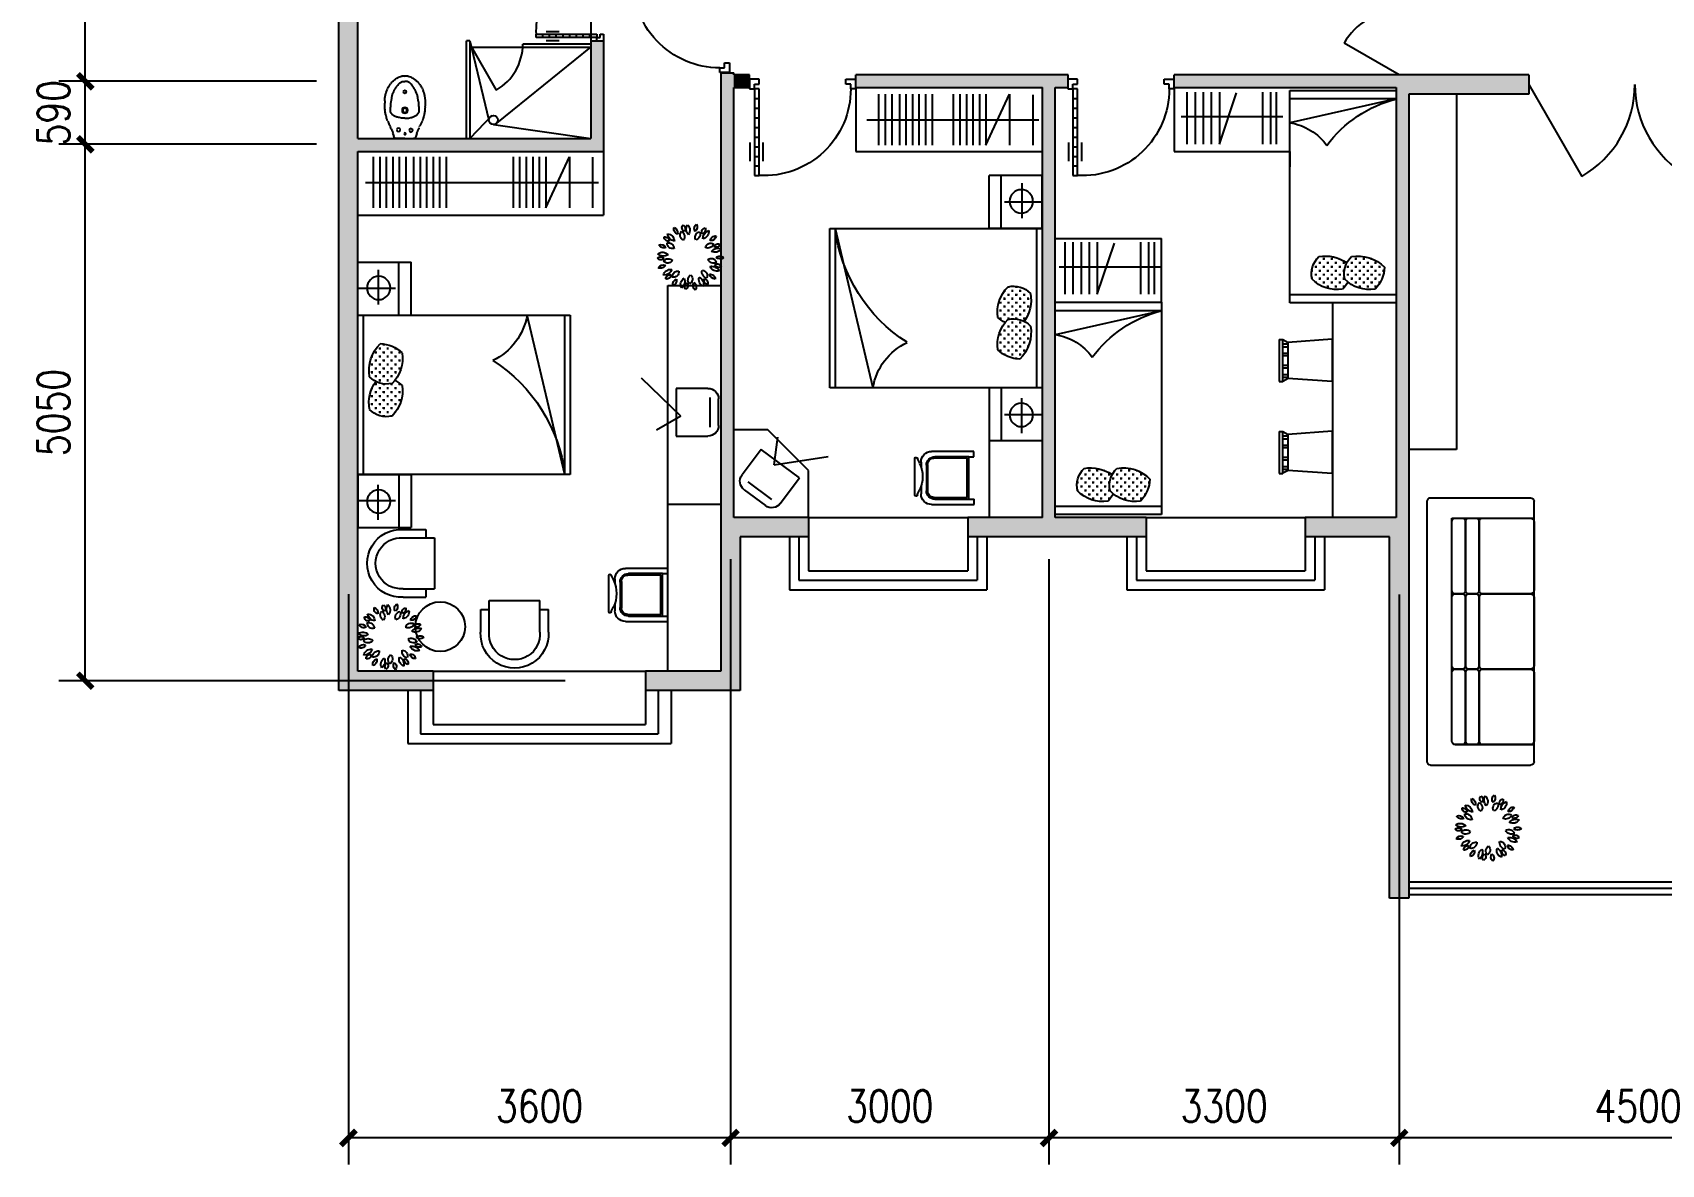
# Model space of a CAD drawing. Header units: millimetres. Extents: x 793 to 38097, y 481 to 18381.
# Drawn here: x 793 to 16139, y 481 to 11143 of the extents above; entities that cross this region are included whole.
import ezdxf
from ezdxf.enums import TextEntityAlignment as Align

# ---------------------------------------------------------------- set-up
doc = ezdxf.new("R2010")
doc.units = ezdxf.units.MM
for name, color, linetype in [('DIM', 15, 'Continuous'), ('H', 13, 'Continuous'), ('J', 7, 'Continuous'), ('OA_FURNITURE', 7, 'Continuous'), ('PUB_H', 13, 'Continuous'), ('W', 2, 'Continuous'), ('WALL', 4, 'Continuous'), ('WC', 10, 'Continuous')]:
    doc.layers.add(name, color=color, linetype=linetype)
doc.styles.add('DIM_FONT', font='SIMPLEX.shx', dxfattribs={"width": 0.8})
doc.styles.add('SIMPLEX', font='SIMPLEX.SHX')
doc.styles.get("Standard").update_dxf_attribs({"font": 'arial.ttf'})
doc.dimstyles.new('DIMN', dxfattribs={"dimtxt": 300, "dimasz": 1, "dimexe": 250, "dimexo": 300, "dimgap": 150, "dimtad": 1, "dimdec": 0, "dimdsep": 46, "dimtxsty": 'DIM_FONT', "dimblk": '_DIMX', "dimblk1": 'ARCHTICK', "dimblk2": 'ARCHTICK', "dimcen": 0.1, "dimclrt": 7, "dimadec": 0, "dimazin": 0, "dimtfac": 1, "dimtdec": 0, "dimtix": 1, "dimtmove": 2, "dimatfit": 3, "dimldrblk": '_DIMX', "dimfxl": 1, "dimtolj": 1, "dimtzin": 0, "dimarcsym": 0})

# ---------------------------------------------------------------- blocks, each defined once
blk = doc.blocks.new('_DIMX')
at = {"const_width": 50}
blk.add_lwpolyline([(-70, -70), (70, 70)], dxfattribs=at)
blk = doc.blocks.new('*D67')
at = {"layer": 'DEFPOINTS', "color": 0, "transparency": 16777216}
for p in [(7369, 6484), (3769, 6154), (3769, 731)]:
    blk.add_point(p, dxfattribs=at)
at = {"layer": 'DIM', "color": 0, "lineweight": -2, "transparency": 16777216}
for p, q in [((7369, 6184), (7369, 481)), ((3769, 5854), (3769, 481)), ((7368, 731), (3770, 731))]:
    blk.add_line(p, q, dxfattribs=at)
at = {"layer": 'DIM', "color": 0, "lineweight": -2, "transparency": 16777216, "rotation": 180}
blk.add_blockref('_DIMX', (3769, 731), dxfattribs=at)
at = {"layer": 'DIM', "color": 0, "lineweight": -2, "transparency": 16777216}
blk.add_blockref('_DIMX', (7369, 731), dxfattribs=at)
at = {"layer": 'DIM', "color": 7, "transparency": 16777216, "insert": (5569, 1031), "char_height": 300, "attachment_point": 5, "style": 'DIM_FONT'}
blk.add_mtext('\\A1;3600', dxfattribs=at)
blk = doc.blocks.new('_ARCHTICK')
at = {"color": 0, "linetype": 'ByBlock', "const_width": 0.15}
blk.add_lwpolyline([(-0.5, -0.5), (0.5, 0.5)], dxfattribs=at)
blk = doc.blocks.new('*D68')
at = {"layer": 'DEFPOINTS', "color": 0, "transparency": 16777216}
for p in [(7369, 6484), (10369, 6484), (7369, 731)]:
    blk.add_point(p, dxfattribs=at)
at = {"layer": 'DIM', "color": 0, "lineweight": -2, "transparency": 16777216}
for p, q in [((7369, 6184), (7369, 481)), ((10369, 6184), (10369, 481)), ((10368, 731), (7370, 731))]:
    blk.add_line(p, q, dxfattribs=at)
at = {"layer": 'DIM', "color": 0, "lineweight": -2, "transparency": 16777216, "rotation": 180}
blk.add_blockref('_DIMX', (7369, 731), dxfattribs=at)
at = {"layer": 'DIM', "color": 0, "lineweight": -2, "transparency": 16777216}
blk.add_blockref('_DIMX', (10369, 731), dxfattribs=at)
at = {"layer": 'DIM', "color": 7, "transparency": 16777216, "insert": (8869, 1031), "char_height": 300, "attachment_point": 5, "style": 'DIM_FONT'}
blk.add_mtext('\\A1;3000', dxfattribs=at)
blk = doc.blocks.new('*D69')
at = {"layer": 'DEFPOINTS', "color": 0, "transparency": 16777216}
for p in [(10369, 6484), (13669, 6150), (10369, 731)]:
    blk.add_point(p, dxfattribs=at)
at = {"layer": 'DIM', "color": 0, "lineweight": -2, "transparency": 16777216}
for p, q in [((10369, 6184), (10369, 481)), ((13669, 5850), (13669, 481)), ((13668, 731), (10370, 731))]:
    blk.add_line(p, q, dxfattribs=at)
at = {"layer": 'DIM', "color": 0, "lineweight": -2, "transparency": 16777216, "rotation": 180}
blk.add_blockref('_DIMX', (10369, 731), dxfattribs=at)
at = {"layer": 'DIM', "color": 0, "lineweight": -2, "transparency": 16777216}
blk.add_blockref('_DIMX', (13669, 731), dxfattribs=at)
at = {"layer": 'DIM', "color": 7, "transparency": 16777216, "insert": (12019, 1031), "char_height": 300, "attachment_point": 5, "style": 'DIM_FONT'}
blk.add_mtext('\\A1;3300', dxfattribs=at)
blk = doc.blocks.new('*D70')
at = {"layer": 'DEFPOINTS', "color": 0, "transparency": 16777216}
for p in [(13669, 6150), (18169, 6150), (13669, 731)]:
    blk.add_point(p, dxfattribs=at)
at = {"layer": 'DIM', "color": 0, "lineweight": -2, "transparency": 16777216}
for p, q in [((13669, 5850), (13669, 481)), ((18169, 5850), (18169, 481)), ((18168, 731), (13670, 731))]:
    blk.add_line(p, q, dxfattribs=at)
at = {"layer": 'DIM', "color": 0, "lineweight": -2, "transparency": 16777216, "rotation": 180}
blk.add_blockref('_DIMX', (13669, 731), dxfattribs=at)
at = {"layer": 'DIM', "color": 0, "lineweight": -2, "transparency": 16777216}
blk.add_blockref('_DIMX', (18169, 731), dxfattribs=at)
at = {"layer": 'DIM', "color": 7, "transparency": 16777216, "insert": (15919, 1031), "char_height": 300, "attachment_point": 5, "style": 'DIM_FONT'}
blk.add_mtext('\\A1;4500', dxfattribs=at)
blk = doc.blocks.new('80217103047940')
for p, q in [((-1955, 60), (1955, 60)), ((-1955, 0), (1955, 0)), ((-1955, -60), (1955, -60))]:
    blk.add_line(p, q)
at = {"style": 'SIMPLEX', "flags": 9}
blk.add_attdef('A', text='', height=1, dxfattribs=at).set_placement((0, 0), align=Align.MIDDLE)
blk = doc.blocks.new('M_F22')
for centre, radius, start, end in [((-1680, 1042), 339, 2.86392, 98.57818), ((-1340, 1458), 399, 191.70154, 269.74057), ((-745, 1661), 486, 170.70899, 259.10644), ((-1409, 1198), 573, 358.65709, 71.15834), ((-704, 1829), 307, 163.4613, 255.43295), ((-1018, 1651), 266, 333.31145, 85.5828), ((-242, 1523), 417, 160.50355, 255.32847), ((-684, 1289), 376, 333.2488, 82.58322), ((-63, 1991), 399, 151.70154, 229.74057), ((-591, 1891), 339, 322.86392, 58.57818), ((523, 1764), 486, 130.70899, 219.10644), ((-284, 1836), 573, 318.65709, 31.15834), ((662, 1865), 307, 123.4613, 215.43295), ((819, 1335), 417, 120.50355, 215.32847), ((307, 1931), 266, 293.31145, 45.5828), ((331, 1439), 376, 293.2488, 42.58322), ((1257, 1578), 399, 111.70154, 189.74057), ((788, 1841), 339, 282.86392, 18.57818), ((1560, 1027), 486, 90.70899, 179.10644), ((988, 1601), 573, 278.65709, 351.15834), ((1732, 1016), 307, 83.4613, 175.43295), ((1502, 1294), 266, 253.31145, 5.5828), ((-1969, -307), 339, 42.86392, 138.57818), ((-1861, -14), 573, 38.65709, 111.15834), ((-1651, 768), 486, 210.70899, 299.10644), ((-1853, 584), 266, 13.31145, 125.5828), ((-1727, 923), 307, 203.4613, 295.43295), ((-1364, 522), 376, 13.2488, 122.58322), ((-1177, 985), 417, 200.50355, 295.32847), ((1511, 508), 417, 80.50355, 175.32847), ((1204, 902), 376, 253.2488, 2.58322), ((1881, -204), 486, 50.70899, 139.10644), ((1812, 603), 573, 238.65709, 311.15834), ((2003, 413), 399, 71.70154, 149.74057), ((1813, 916), 339, 242.86392, 338.57818), ((-1976, 230), 399, 231.70154, 309.74057), ((-1807, -769), 266, 53.31145, 165.5828), ((-1928, -429), 307, 243.4613, 335.43295), ((-1429, -1233), 573, 78.65709, 151.15834), ((-1770, -498), 486, 250.70899, 339.10644), ((-1393, -503), 376, 53.2488, 162.58322), ((-1547, -28), 417, 240.50355, 335.32847), ((-756, -1306), 376, 93.2488, 202.58322), ((-1179, -1041), 417, 280.50355, 15.32847), ((1151, -1025), 376, 173.2488, 282.58322), ((816, -1395), 417, 0.50355, 95.32847), ((1510, -570), 417, 40.50355, 135.32847), ((1528, -71), 376, 213.2488, 322.58322), ((1335, -1353), 486, 10.70899, 99.10644), ((1801, -691), 573, 198.65709, 271.15834), ((1825, -959), 399, 31.70154, 109.74057), ((2003, -452), 339, 202.86392, 298.57818), ((2005, -323), 307, 43.4613, 135.43295), ((2009, 38), 266, 213.31145, 325.5828), ((-1323, -1527), 339, 82.86392, 178.57818), ((-1674, -1120), 399, 271.70154, 349.74057), ((-902, -1777), 266, 93.31145, 205.5828), ((-1213, -1593), 307, 283.4613, 15.43295), ((-314, -1889), 573, 118.65709, 191.15834), ((-1048, -1545), 486, 290.70899, 19.10644), ((-44, -2046), 339, 122.86392, 218.57818), ((-574, -1959), 399, 311.70154, 29.74057), ((249, -1512), 376, 133.2488, 242.58322), ((-246, -1581), 417, 320.50355, 55.32847), ((439, -1967), 266, 133.31145, 245.5828), ((83, -2026), 307, 323.4613, 55.43295), ((962, -1675), 573, 158.65709, 231.15834), ((179, -1883), 486, 330.70899, 59.10644), ((1270, -1621), 339, 162.86392, 258.57818), ((808, -1896), 399, 351.70154, 69.74057), ((1589, -1250), 266, 173.31145, 285.5828), ((1354, -1524), 307, 3.4613, 95.43295)]:
    blk.add_arc(centre, radius, start, end)
at = {"width": 0.8, "flags": 9}
for tag in ['XSIZE', 'YSIZE']:
    blk.add_attdef(tag, (0, 0), '', height=0.5, dxfattribs=at)
blk = doc.blocks.new('_DBLK')
blk.add_line((-0.5, 0), (0, -0.866))
blk.add_arc((-0.5, 0), 1, 300, 0)
at = {"style": 'SIMPLEX', "flags": 9}
blk.add_attdef('A', text='', height=1, dxfattribs=at).set_placement((0, 1.5), align=Align.MIDDLE)
blk = doc.blocks.new('*X17')
at = {"color": 0}
for p, q in [((284933, 2325), (284944, 2325)), ((284934, 2316), (284934, 2326)), ((285000, 2325), (285019, 2325)), ((285009, 2316), (285009, 2334)), ((285075, 2325), (285094, 2325)), ((285084, 2316), (285084, 2334)), ((285234, 2316), (285234, 2323)), ((285240, 2325), (285244, 2325)), ((285300, 2325), (285319, 2325)), ((285309, 2316), (285309, 2334)), ((285375, 2325), (285394, 2325)), ((285384, 2316), (285384, 2334)), ((285450, 2325), (285452, 2325)), ((285459, 2316), (285459, 2316)), ((284817, 2212), (284831, 2212)), ((284822, 2203), (284822, 2222)), ((284850, 2250), (284869, 2250)), ((284850, 2175), (284869, 2175)), ((284859, 2241), (284859, 2259)), ((284859, 2166), (284859, 2184)), ((284888, 2288), (284906, 2288)), ((284888, 2212), (284906, 2212)), ((284897, 2278), (284897, 2297)), ((284897, 2203), (284897, 2222)), ((284925, 2250), (284944, 2250)), ((284925, 2175), (284944, 2175)), ((284934, 2241), (284934, 2259)), ((284934, 2166), (284934, 2184)), ((284962, 2288), (284981, 2288)), ((284962, 2212), (284981, 2212)), ((284972, 2278), (284972, 2297)), ((284972, 2203), (284972, 2222)), ((285000, 2250), (285019, 2250)), ((285000, 2175), (285019, 2175)), ((285009, 2241), (285009, 2259)), ((285009, 2166), (285009, 2184)), ((285038, 2288), (285056, 2288)), ((285038, 2212), (285056, 2212)), ((285047, 2278), (285047, 2297)), ((285047, 2203), (285047, 2222)), ((285075, 2250), (285094, 2250)), ((285075, 2175), (285094, 2175)), ((285084, 2241), (285084, 2259)), ((285084, 2166), (285084, 2184)), ((285112, 2288), (285131, 2288)), ((285112, 2212), (285131, 2212)), ((285122, 2278), (285122, 2297)), ((285122, 2203), (285122, 2222)), ((285150, 2250), (285169, 2250)), ((285150, 2175), (285169, 2175)), ((285159, 2241), (285159, 2259)), ((285159, 2166), (285159, 2184)), ((285188, 2288), (285206, 2288)), ((285188, 2212), (285206, 2212)), ((285197, 2278), (285197, 2297)), ((285197, 2203), (285197, 2222)), ((285225, 2250), (285244, 2250)), ((285225, 2175), (285244, 2175)), ((285234, 2241), (285234, 2259)), ((285234, 2166), (285234, 2184)), ((285262, 2288), (285281, 2288)), ((285262, 2212), (285281, 2212)), ((285272, 2278), (285272, 2297)), ((285272, 2203), (285272, 2222)), ((285300, 2250), (285319, 2250)), ((285300, 2175), (285319, 2175)), ((285309, 2241), (285309, 2259)), ((285309, 2166), (285309, 2184)), ((285338, 2288), (285356, 2288)), ((285338, 2212), (285356, 2212)), ((285347, 2278), (285347, 2297)), ((285347, 2203), (285347, 2222)), ((285375, 2250), (285394, 2250)), ((285375, 2175), (285394, 2175)), ((285384, 2241), (285384, 2259)), ((285384, 2166), (285384, 2184)), ((285412, 2288), (285431, 2288)), ((285412, 2212), (285431, 2212)), ((285422, 2278), (285422, 2297)), ((285422, 2203), (285422, 2222)), ((285450, 2250), (285469, 2250)), ((285450, 2175), (285469, 2175)), ((285459, 2241), (285459, 2259)), ((285459, 2166), (285459, 2184)), ((285488, 2212), (285500, 2212)), ((285497, 2203), (285497, 2222)), ((284856, 2100), (284869, 2100)), ((284859, 2094), (284859, 2109)), ((284888, 2138), (284906, 2138)), ((284888, 2062), (284906, 2062)), ((284897, 2128), (284897, 2147)), ((284897, 2053), (284897, 2072)), ((284925, 2100), (284944, 2100)), ((284934, 2091), (284934, 2109)), ((284962, 2138), (284981, 2138)), ((284962, 2062), (284981, 2062)), ((284972, 2128), (284972, 2147)), ((284972, 2053), (284972, 2072)), ((285000, 2100), (285019, 2100)), ((285009, 2091), (285009, 2109)), ((285038, 2138), (285056, 2138)), ((285038, 2062), (285056, 2062)), ((285047, 2128), (285047, 2147)), ((285047, 2053), (285047, 2072)), ((285075, 2100), (285094, 2100)), ((285084, 2091), (285084, 2109)), ((285112, 2138), (285131, 2138)), ((285122, 2128), (285122, 2147)), ((285150, 2100), (285151, 2100)), ((285159, 2106), (285159, 2109)), ((285163, 2100), (285169, 2100)), ((285188, 2138), (285206, 2138)), ((285188, 2062), (285206, 2062)), ((285197, 2128), (285197, 2147)), ((285197, 2053), (285197, 2072)), ((285225, 2100), (285244, 2100)), ((285234, 2091), (285234, 2109)), ((285262, 2138), (285281, 2138)), ((285262, 2062), (285281, 2062)), ((285272, 2128), (285272, 2147)), ((285272, 2053), (285272, 2072)), ((285300, 2100), (285319, 2100)), ((285309, 2091), (285309, 2109)), ((285338, 2138), (285356, 2138)), ((285338, 2062), (285356, 2062)), ((285347, 2128), (285347, 2147)), ((285347, 2053), (285347, 2072)), ((285375, 2100), (285394, 2100)), ((285384, 2091), (285384, 2109)), ((285412, 2138), (285431, 2138)), ((285422, 2128), (285422, 2147)), ((285450, 2100), (285458, 2100)), ((285459, 2101), (285459, 2109)), ((285488, 2138), (285497, 2138)), ((285497, 2138), (285497, 2147))]:
    blk.add_line(p, q, dxfattribs=at)
blk = doc.blocks.new('_C2ZTH')
for p, q in [((-500, 750), (-500, 1250)), ((0, 1250), (-500, 1250)), ((-385, 750), (-385, 1250)), ((0, 750), (0, 1250)), ((-191, 1178), (-191, 849)), ((-353, 1001), (2, 1001)), ((0, 750), (-500, 750)), ((0, -750), (-500, -750)), ((-500, -750), (-500, -1250)), ((-385, -750), (-385, -1250)), ((0, -750), (0, -1250)), ((-191, -1178), (-191, -849)), ((-353, -1001), (2, -1001)), ((0, -1250), (-500, -1250))]:
    blk.add_line(p, q)
for centre in [(-196, 1006), (-196, -1006)]:
    blk.add_circle(centre, 110)
at = {"layer": 'J'}
for p, q in [((-2000, 750), (-2000, -750)), ((0, 750), (-2000, 750)), ((-1950, -750), (-1594, 750)), ((-1950, -750), (-1950, 750)), ((-50, 750), (-50, -750)), ((0, -750), (0, 750)), ((-2000, -750), (0, -750))]:
    blk.add_line(p, q, dxfattribs=at)
for centre, radius, start, end in [((-1023, 844), 578, 189.3238, 244.457), ((-194, 156), 326, 92.7966, 133.2149), ((-458, 228), 354, 350.3657, 45.5224), ((-468, -936), 1493, 122.587, 172.8499), ((-93, 341), 328, 170.9132, 225.9541), ((-270, 322), 222, 256.7256, 316.496), ((-93, 35), 328, 170.9132, 225.9541), ((-194, -151), 326, 118.3278, 133.2149), ((-458, -78), 354, 350.3657, 34.9896), ((-270, 15), 222, 256.7256, 316.496)]:
    blk.add_arc(centre, radius, start, end, dxfattribs=at)
at = {"layer": 'J', "rotation": 270}
blk.add_blockref('*X17', (-2455, 285295), dxfattribs=at)
at = {"style": 'DIM_FONT', "width": 0.8, "flags": 9}
for tag in ['XSIZE', 'YSIZE']:
    blk.add_attdef(tag, (0, 0), '', height=0.5, dxfattribs=at)
blk = doc.blocks.new('M_C3')
for p, q in [((-319, 296), (-319, 84)), ((-239, 296), (-239, 0)), ((239, 296), (239, 0)), ((319, 296), (319, 84)), ((-319, 84), (-239, 84)), ((-239, 0), (239, 0)), ((239, 84), (319, 84))]:
    blk.add_line(p, q)
for radius, start, end in [(320, 356.4494, 183.5506), (240, 355.2636, 184.7364)]:
    blk.add_arc((0, 316), radius, start, end)
at = {"width": 0.8, "flags": 9}
for tag in ['YSIZE', 'XSIZE', 'XSIZE', 'YSIZE']:
    blk.add_attdef(tag, (0, 0), '', height=0.5, dxfattribs=at)
blk = doc.blocks.new('*D74')
at = {"layer": 'DEFPOINTS', "color": 0, "transparency": 16777216}
for p in [(1290, 12684), (6106, 12684), (3769, 10684)]:
    blk.add_point(p, dxfattribs=at)
at = {"layer": 'DIM', "color": 0, "lineweight": -2, "transparency": 16777216}
for p, q in [((5806, 12684), (1040, 12684)), ((1290, 10685), (1290, 12683)), ((3469, 10684), (1040, 10684))]:
    blk.add_line(p, q, dxfattribs=at)
for p, rotation in [((1290, 12684), 90), ((1290, 10684), 270)]:
    blk.add_blockref('_DIMX', p, dxfattribs=dict(at, rotation=rotation))
at = {"layer": 'DIM', "color": 7, "transparency": 16777216, "insert": (990, 11684), "char_height": 300, "attachment_point": 5, "rotation": 90, "style": 'DIM_FONT'}
blk.add_mtext('\\A1;3660', dxfattribs=at)
blk = doc.blocks.new('*D75')
at = {"layer": 'DEFPOINTS', "color": 0, "transparency": 16777216}
for p in [(1290, 10091), (3769, 10091), (6112, 5037)]:
    blk.add_point(p, dxfattribs=at)
at = {"layer": 'DIM', "color": 0, "lineweight": -2, "transparency": 16777216}
for p, q in [((3469, 10091), (1040, 10091)), ((1290, 5038), (1290, 10090)), ((5812, 5037), (1040, 5037))]:
    blk.add_line(p, q, dxfattribs=at)
for p, rotation in [((1290, 10091), 90), ((1290, 5037), 270)]:
    blk.add_blockref('_DIMX', p, dxfattribs=dict(at, rotation=rotation))
at = {"layer": 'DIM', "color": 7, "transparency": 16777216, "insert": (990, 7564), "char_height": 300, "attachment_point": 5, "rotation": 90, "style": 'DIM_FONT'}
blk.add_mtext('\\A1;5050', dxfattribs=at)
blk = doc.blocks.new('_B0MWI')
for p, q in [((-0.62, 3.2778), (0.62, 3.2778)), ((-0.62, 0.5), (-0.62, 3.2778)), ((0.62, 0.5), (0.62, 3.2778)), ((-0.56, 2.7778), (0.56, 2.7778)), ((-0.56, 0.5), (-0.56, 2.7778)), ((0.56, 0.5), (0.56, 2.7778)), ((-0.5, 2.2778), (0.5, 2.2778)), ((-0.5, 0.5), (-0.5, 2.2778)), ((0.5, 0.5), (0.5, 2.2778)), ((-0.5, -0.5), (0.5, -0.5))]:
    blk.add_line(p, q)
blk = doc.blocks.new('M_E1PCP')
at = {"color": 7}
for p, q in [((-355, 188), (-333, 189)), ((-165, 161), (-140, 149)), ((-140, 149), (-120, 139)), ((-37, 108), (-20, 102)), ((0, -2), (0, 78)), ((-165, -164), (-140, -152)), ((-140, -152), (-120, -142)), ((-37, -111), (-20, -105)), ((-355, -191), (-333, -192))]:
    blk.add_line(p, q, dxfattribs=at)
blk.add_line((0, 78), (0, -81))
for points in [[(-191, -1, 0.026732), (-191, 19, 0.044412), (-192, 31), (-197, 53, 0.003241), (-201, 68, 0.010368), (-202, 72, 0.025515), (-203, 75, 0.005439), (-209, 90, 0.01466), (-215, 102, 0.024326), (-219, 109, 0.063239), (-223, 114, 0.025626), (-235, 124, 0.025997), (-246, 131, 0.080846), (-250, 134, 0.033045), (-256, 133, 0.01801), (-267, 134, 0.003236), (-280, 134, 0.009898), (-284, 134, 0.020427), (-294, 133, -0.021622), (-303, 132, -0.016061), (-309, 132, 0.013577), (-316, 132, 0.015027), (-326, 132, 0.020407), (-333, 131, 0.030584), (-341, 129, -0.023862), (-352, 127, -0.011863), (-360, 125, 0.012332), (-369, 124, 0.033159), (-374, 122, -0.033952), (-381, 122, -0.08996), (-386, 121, 0.077977), (-393, 121, 0.017687), (-401, 119, 0.02018), (-407, 118, 0.010803), (-419, 114, 0.015414), (-428, 110), (-441, 104, -0.014227), (-450, 101, 0.020501), (-456, 99, 0.07853), (-461, 95, -0.047696), (-468, 90, -0.03519), (-477, 85, 0.057732), (-482, 82, 0.015046), (-487, 78, -0.012786), (-493, 74), (-502, 66), (-511, 59), (-523, 49, 0.071316), (-526, 45, 0.026602), (-532, 35, 0.028329), (-536, 25, 0.088986), (-537, 22), (-537, 12), (-537, 0)], [(-191, -1, -0.026732), (-191, -22, -0.044412), (-193, -34), (-198, -56, -0.003241), (-201, -70, -0.010368), (-203, -75, -0.025515), (-204, -78, -0.005439), (-210, -93, -0.01466), (-216, -105, -0.024326), (-220, -112, -0.063239), (-224, -116, -0.025626), (-236, -126, -0.025997), (-247, -133, -0.080846), (-251, -136, -0.033045), (-257, -136, -0.01801), (-268, -136, -0.003236), (-281, -136, -0.009898), (-285, -136, -0.020427), (-295, -135, 0.021622), (-304, -134, 0.016061), (-310, -134, -0.013577), (-317, -134, -0.015027), (-327, -134, -0.020407), (-334, -133, -0.030584), (-343, -131, 0.023862), (-353, -128, 0.011863), (-362, -127, -0.012332), (-370, -125, -0.033159), (-376, -123, 0.033952), (-382, -123, 0.08996), (-387, -122, -0.077977), (-394, -122, -0.017687), (-402, -120, -0.02018), (-408, -119, -0.010803), (-420, -115, -0.015414), (-429, -111), (-442, -105, 0.014227), (-451, -102, -0.020501), (-457, -99, -0.07853), (-462, -96, 0.047696), (-469, -90, 0.03519), (-477, -86, -0.057732), (-482, -83, -0.015046), (-487, -79, 0.012786), (-493, -74), (-503, -66), (-512, -59), (-524, -49, -0.071316), (-527, -45, -0.026602), (-532, -35, -0.028329), (-536, -25, -0.088986), (-537, -22), (-537, -12), (-537, 0)]]:
    blk.add_lwpolyline(points, format="xyb", dxfattribs=at)
for centre, radius in [((-440, -1), 15), ((-266, -1), 27), ((-266, -1), 20), ((-82, 59), 17), ((-45, -3), 7.5), ((-78, -59), 17)]:
    blk.add_circle(centre, radius, dxfattribs=at)
for centre, radius, start, end in [((-353, -81), 269, 118.2556, 121.9882), ((-382, -28), 209, 114.0173, 118.2556), ((-335, -133), 324, 111.0037, 114.0173), ((-371, -39), 223, 107.3747, 111.0037), ((-303, -258), 452, 105.8468, 107.3747), ((-305, -250), 444, 104.3047, 105.8468), ((-322, -183), 375, 101.8891, 104.3047), ((-373, 62), 125, 97.7067, 101.8891), ((-363, -14), 202, 94.0915, 97.7067), ((-331, -463), 652, 92.0805, 94.0915), ((-325, -194), 383, 89.3011, 91.0949), ((-339, -1297), 1486, 88.3911, 89.3011), ((-310, -273), 461, 84.8681, 88.3911), ((-292, -67), 255, 80.1269, 84.8681), ((-323, -247), 437, 78.1775, 80.1269), ((-447, -839), 1042, 76.915, 78.1775), ((-447, -840), 1043, 75.7981, 76.915), ((-217, 70), 105, 72.2692, 75.7981), ((-219, 64), 110, 67.4211, 72.2692), ((-249, -8), 188, 63.7108, 67.4211), ((-539, 19), 51.1, 156.415, 174.9821), ((-466, 10), 124, 173.2857, 185.1515), ((-466, 13), 124, 174.9821, 186.8478), ((116, -267), 766, 154.7195, 156.415), ((-509, 29), 74.1, 149.267, 154.7195), ((-99, -215), 551, 147.2013, 149.267), ((-434, 1), 153, 143.2731, 147.2013), ((-375, -43), 226, 139.8051, 143.2731), ((-415, -10), 174, 135.8536, 139.8051), ((-403, -22), 192, 131.9663, 135.8536), ((-375, -53), 234, 128.4465, 131.9663), ((-366, -63), 247, 125.1284, 128.4465), ((-350, -87), 275, 121.9882, 125.1284), ((-97, 189), 54.7, 244.7737, 253.7827), ((-138, 47), 92.9, 66.8703, 73.7827), ((-192, -80), 231, 64.3474, 66.8703), ((73, 473), 382, 244.3474, 246.3082), ((203, 769), 705, 246.3082, 247.8229), ((-28, 203), 94.4, 247.8229, 251.9639), ((-28, 203), 95, 251.9639, 257.0841), ((-91, -74), 190, 73.4605, 77.0841), ((-25, 77), 25.6, 2.2309, 78.1267), ((-54, -7), 114, 71.7241, 72.7084), ((-18, 66), 19.7, 334.8273, 338.8002), ((-466, -16), 124, 173.1522, 185.0179), ((-466, -13), 124, 174.8485, 186.7143), ((-539, -22), 51.1, 185.0179, 203.585), ((116, 264), 766, 203.585, 205.2805), ((-509, -32), 74.1, 205.2805, 210.733), ((-99, 212), 551, 210.733, 212.7987), ((-434, -4), 153, 212.7987, 216.7269), ((-375, 40), 226, 216.7269, 220.1949), ((-415, 7), 174, 220.1949, 224.1464), ((-403, 19), 192, 224.1464, 228.0337), ((-375, 50), 234, 228.0337, 231.5535), ((-366, 60), 247, 231.5535, 234.8716), ((-350, 84), 275, 234.8716, 238.0118), ((-353, 78), 269, 238.0118, 241.7444), ((-97, -191), 54.7, 106.2173, 115.2263), ((-192, 77), 231, 293.1297, 295.6526), ((73, -476), 382, 113.6918, 115.6526), ((203, -771), 705, 112.1771, 113.6918), ((-28, -206), 94.4, 108.0361, 112.1771), ((-28, -206), 95, 102.9159, 108.0361), ((-91, 71), 190, 282.9159, 286.5395), ((-25, -80), 25.6, 281.8733, 357.7691), ((-54, 4), 114, 287.2916, 288.2759), ((-382, 25), 209, 241.7444, 245.9827), ((-335, 130), 324, 245.9827, 248.9963), ((-371, 37), 223, 248.9963, 252.6253), ((-303, 255), 452, 252.6253, 254.1532), ((-305, 247), 444, 254.1532, 255.6953), ((-322, 180), 375, 255.6953, 258.1109), ((-373, -64), 125, 258.1109, 262.2933), ((-373, -64), 125, 258.1109, 262.2933), ((-363, 11), 202, 262.2933, 265.9085), ((-331, 460), 652, 265.9085, 267.9195), ((-331, 460), 652, 265.9085, 267.9195), ((-325, 191), 383, 268.9051, 270.6989), ((-339, 1295), 1486, 270.6989, 271.6089), ((-310, 270), 461, 271.6089, 275.1319), ((-292, 64), 255, 275.1319, 279.8731), ((-323, 244), 437, 279.8731, 281.8225), ((-447, 836), 1042, 281.8225, 283.085), ((-447, 837), 1043, 283.085, 284.2019), ((-217, -73), 105, 284.2019, 287.7308), ((-219, -67), 110, 287.7308, 292.5789), ((-249, 5), 188, 292.5789, 296.2892)]:
    blk.add_arc(centre, radius, start, end, dxfattribs=at)
at = {"width": 0.8, "flags": 9}
for tag in ['XSIZE', 'YSIZE']:
    blk.add_attdef(tag, (0, 0), '', height=0.5, dxfattribs=at)
blk = doc.blocks.new('*D77')
at = {"layer": 'DEFPOINTS', "color": 0, "transparency": 16777216}
for p in [(1290, 10684), (3763, 10684), (1425, 10091)]:
    blk.add_point(p, dxfattribs=at)
at = {"layer": 'DIM', "color": 0, "lineweight": -2, "transparency": 16777216}
for p, q in [((3463, 10684), (1040, 10684)), ((1290, 10685), (1290, 10686)), ((1290, 10091), (1290, 10684)), ((1125, 10091), (1040, 10091)), ((1290, 10090), (1290, 10089))]:
    blk.add_line(p, q, dxfattribs=at)
for p, rotation in [((1290, 10684), 270), ((1290, 10091), 90)]:
    blk.add_blockref('_DIMX', p, dxfattribs=dict(at, rotation=rotation))
at = {"layer": 'DIM', "color": 7, "transparency": 16777216, "insert": (990, 10388), "char_height": 300, "attachment_point": 5, "rotation": 90, "style": 'DIM_FONT'}
blk.add_mtext('\\A1;590', dxfattribs=at)
blk = doc.blocks.new('*X23')
at = {"color": 0}
for p, q in [((284933, 2325), (284944, 2325)), ((284934, 2316), (284934, 2326)), ((285000, 2325), (285019, 2325)), ((285009, 2316), (285009, 2334)), ((285075, 2325), (285094, 2325)), ((285084, 2316), (285084, 2334)), ((285234, 2316), (285234, 2323)), ((285240, 2325), (285244, 2325)), ((285300, 2325), (285319, 2325)), ((285309, 2316), (285309, 2334)), ((285375, 2325), (285394, 2325)), ((285384, 2316), (285384, 2334)), ((285450, 2325), (285452, 2325)), ((285459, 2316), (285459, 2316)), ((284817, 2212), (284831, 2212)), ((284822, 2203), (284822, 2222)), ((284850, 2250), (284869, 2250)), ((284850, 2175), (284869, 2175)), ((284859, 2241), (284859, 2259)), ((284859, 2166), (284859, 2184)), ((284888, 2288), (284906, 2288)), ((284888, 2212), (284906, 2212)), ((284897, 2278), (284897, 2297)), ((284897, 2203), (284897, 2222)), ((284925, 2250), (284944, 2250)), ((284925, 2175), (284944, 2175)), ((284934, 2241), (284934, 2259)), ((284934, 2166), (284934, 2184)), ((284962, 2288), (284981, 2288)), ((284962, 2212), (284981, 2212)), ((284972, 2278), (284972, 2297)), ((284972, 2203), (284972, 2222)), ((285000, 2250), (285019, 2250)), ((285000, 2175), (285019, 2175)), ((285009, 2241), (285009, 2259)), ((285009, 2166), (285009, 2184)), ((285038, 2288), (285056, 2288)), ((285038, 2212), (285056, 2212)), ((285047, 2278), (285047, 2297)), ((285047, 2203), (285047, 2222)), ((285075, 2250), (285094, 2250)), ((285075, 2175), (285094, 2175)), ((285084, 2241), (285084, 2259)), ((285084, 2166), (285084, 2184)), ((285112, 2288), (285131, 2288)), ((285112, 2212), (285131, 2212)), ((285122, 2278), (285122, 2297)), ((285122, 2203), (285122, 2222)), ((285150, 2250), (285169, 2250)), ((285150, 2175), (285169, 2175)), ((285159, 2241), (285159, 2259)), ((285159, 2166), (285159, 2184)), ((285188, 2288), (285206, 2288)), ((285188, 2212), (285206, 2212)), ((285197, 2278), (285197, 2297)), ((285197, 2203), (285197, 2222)), ((285225, 2250), (285244, 2250)), ((285225, 2175), (285244, 2175)), ((285234, 2241), (285234, 2259)), ((285234, 2166), (285234, 2184)), ((285262, 2288), (285281, 2288)), ((285262, 2212), (285281, 2212)), ((285272, 2278), (285272, 2297)), ((285272, 2203), (285272, 2222)), ((285300, 2250), (285319, 2250)), ((285300, 2175), (285319, 2175)), ((285309, 2241), (285309, 2259)), ((285309, 2166), (285309, 2184)), ((285338, 2288), (285356, 2288)), ((285338, 2212), (285356, 2212)), ((285347, 2278), (285347, 2297)), ((285347, 2203), (285347, 2222)), ((285375, 2250), (285394, 2250)), ((285375, 2175), (285394, 2175)), ((285384, 2241), (285384, 2259)), ((285384, 2166), (285384, 2184)), ((285412, 2288), (285431, 2288)), ((285412, 2212), (285431, 2212)), ((285422, 2278), (285422, 2297)), ((285422, 2203), (285422, 2222)), ((285450, 2250), (285469, 2250)), ((285450, 2175), (285469, 2175)), ((285459, 2241), (285459, 2259)), ((285459, 2166), (285459, 2184)), ((285488, 2212), (285500, 2212)), ((285497, 2203), (285497, 2222)), ((284856, 2100), (284869, 2100)), ((284859, 2094), (284859, 2109)), ((284888, 2138), (284906, 2138)), ((284888, 2062), (284906, 2062)), ((284897, 2128), (284897, 2147)), ((284897, 2053), (284897, 2072)), ((284925, 2100), (284944, 2100)), ((284934, 2091), (284934, 2109)), ((284962, 2138), (284981, 2138)), ((284962, 2062), (284981, 2062)), ((284972, 2128), (284972, 2147)), ((284972, 2053), (284972, 2072)), ((285000, 2100), (285019, 2100)), ((285009, 2091), (285009, 2109)), ((285038, 2138), (285056, 2138)), ((285038, 2062), (285056, 2062)), ((285047, 2128), (285047, 2147)), ((285047, 2053), (285047, 2072)), ((285075, 2100), (285094, 2100)), ((285084, 2091), (285084, 2109)), ((285112, 2138), (285131, 2138)), ((285122, 2128), (285122, 2147)), ((285150, 2100), (285151, 2100)), ((285159, 2106), (285159, 2109)), ((285163, 2100), (285169, 2100)), ((285188, 2138), (285206, 2138)), ((285188, 2062), (285206, 2062)), ((285197, 2128), (285197, 2147)), ((285197, 2053), (285197, 2072)), ((285225, 2100), (285244, 2100)), ((285234, 2091), (285234, 2109)), ((285262, 2138), (285281, 2138)), ((285262, 2062), (285281, 2062)), ((285272, 2128), (285272, 2147)), ((285272, 2053), (285272, 2072)), ((285300, 2100), (285319, 2100)), ((285309, 2091), (285309, 2109)), ((285338, 2138), (285356, 2138)), ((285338, 2062), (285356, 2062)), ((285347, 2128), (285347, 2147)), ((285347, 2053), (285347, 2072)), ((285375, 2100), (285394, 2100)), ((285384, 2091), (285384, 2109)), ((285412, 2138), (285431, 2138)), ((285422, 2128), (285422, 2147)), ((285450, 2100), (285458, 2100)), ((285459, 2101), (285459, 2109)), ((285488, 2138), (285497, 2138)), ((285497, 2138), (285497, 2147))]:
    blk.add_line(p, q, dxfattribs=at)
blk = doc.blocks.new('RECTANG')
for p, q in [((1, 1), (0, 1)), ((0, 1), (0, 0)), ((1, 0), (1, 1)), ((0, 0), (1, 0))]:
    blk.add_line(p, q)
blk = doc.blocks.new('_C1LMW')
for p, q in [((-1000, -80), (0, -305)), ((-1000, -80), (0, -80)), ((0, -1920), (-1000, -1920))]:
    blk.add_line(p, q)
for centre, radius, start, end in [((-1289, -1215), 1171, 36.5169, 75.7062), ((81, -828), 530, 98.7955, 144.0982), ((-348, -518), 4.547473508864641e-13, 270, 343.0338), ((-639, -1913), 354, 80.3657, 135.5224), ((-566, -1649), 326, 182.7966, 223.2149), ((-733, -1725), 222, 346.7256, 46.496), ((-332, -1913), 354, 80.3657, 124.9896), ((-426, -1725), 222, 346.7256, 46.496), ((-752, -1548), 328, 260.9132, 315.9541)]:
    blk.add_arc(centre, radius, start, end)
at = {"layer": 'J'}
for centre, radius, start, end in [((-260, -1649), 326, 208.3278, 223.2149), ((-445, -1548), 328, 260.9132, 315.9541)]:
    blk.add_arc(centre, radius, start, end, dxfattribs=at)
at = {"xscale": 1999.996, "yscale": 999.998, "zscale": 1999.996, "rotation": 90}
blk.add_blockref('RECTANG', (0, -2000), dxfattribs=at)
blk.add_blockref('*X23', (-285705, -3910))
at = {"style": 'DIM_FONT', "width": 0.8, "flags": 9}
for tag in ['XSIZE', 'YSIZE']:
    blk.add_attdef(tag, (0, 0), '', height=0.5, dxfattribs=at)
blk = doc.blocks.new('M_C9')
at = {"linetype": 'Continuous'}
for p, q in [((168, 317), (-176, 317)), ((-242, -239), (-242, 159)), ((-174, 294), (-130, 273)), ((-142, 259), (-92, 259)), ((-119, 197), (132, 197)), ((-112, 209), (128, 209)), ((88, 259), (158, 259)), ((166, 294), (122, 273)), ((258, 159), (258, -241)), ((-192, -191), (-192, 129)), ((-179, -174), (-179, 137)), ((192, 137), (192, -174)), ((208, 129), (208, -191)), ((-192, -239), (-242, -239)), ((-192, -191), (-192, -239)), ((208, -191), (-192, -191)), ((192, -174), (-179, -174)), ((258, -241), (207, -241)), ((208, -191), (208, -241))]:
    blk.add_line(p, q, dxfattribs=at)
for centre, radius, start, end in [((-174, 306), 12.2, 98.7908, 276.7415), ((166, 306), 12.2, 263.2585, 81.2092), ((-142, 159), 100, 90, 180), ((-112, 129), 80, 90, 180), ((-119, 137), 60, 90, 180), ((-3, 541), 297, 244.7295, 295.1128), ((128, 129), 80, 0, 90), ((132, 137), 60, 0, 90), ((158, 159), 100, 0, 90)]:
    blk.add_arc(centre, radius, start, end, dxfattribs=at)
at = {"width": 0.8, "flags": 9}
for tag in ['XSIZE', 'YSIZE']:
    blk.add_attdef(tag, (0, 0), '', height=0.5, dxfattribs=at)
blk = doc.blocks.new('M_C4')
for p, q in [((363, 169), (84, 169)), ((100, 250), (350, 250)), ((0, -150), (0, 150)), ((450, 150), (450, -150)), ((450, -150), (0, -150)), ((187, -107), (57, -336)), ((187, -107), (547, -475))]:
    blk.add_line(p, q)
for centre, start, end in [((100, 150), 90, 180), ((350, 150), 0, 90)]:
    blk.add_arc(centre, 100, start, end)
at = {"flags": 9}
for tag in ['XSIZE', 'YSIZE']:
    blk.add_attdef(tag, (0, 0), '', height=0.5, dxfattribs=at)
at = {"width": 0.8, "flags": 9}
for tag in ['YSIZE', 'XSIZE', 'XSIZE', 'YSIZE']:
    blk.add_attdef(tag, (225, -150), '', height=0.5, dxfattribs=at)
blk = doc.blocks.new('M_C34BMF')
at = {"layer": 'OA_FURNITURE'}
for p, q in [((-1058, -186), (-1058, 600)), ((-1031, 627), (1015, 627)), ((-896, 8), (-896, 627)), ((881, -19), (881, 627)), ((1042, -186), (1042, 600)), ((-869, -19), (881, -19)), ((-1031, -213), (1015, -213))]:
    blk.add_line(p, q, dxfattribs=at)
for points in [[(-869, 196), (-331, 196, 0.414214), (-304, 223), (-304, 600, 0.414214), (-331, 627), (-869, 627, 0.414214), (-896, 600), (-896, 223, 0.414214)], [(-277, 196), (261, 196, 0.414214), (288, 223), (288, 600, 0.414214), (261, 627), (-277, 627, 0.414214), (-304, 600), (-304, 223, 0.414214)], [(315, 196), (854, 196, 0.414214), (881, 223), (881, 600, 0.414214), (854, 627), (315, 627, 0.414214), (288, 600), (288, 223, 0.414214)], [(-869, 89), (-331, 89, 0.414214), (-304, 115), (-304, 169, 0.414214), (-331, 196), (-869, 196, 0.414214), (-896, 169), (-896, 115, 0.414214)], [(-277, 89), (261, 89, 0.414214), (288, 115), (288, 169, 0.414214), (261, 196), (-277, 196, 0.414214), (-304, 169), (-304, 115, 0.414214)], [(315, 89), (854, 89, 0.414214), (881, 115), (881, 169, 0.414214), (854, 196), (315, 196, 0.414214), (288, 169), (288, 115, 0.414214)], [(-869, -19), (-331, -19, 0.414214), (-304, 8), (-304, 62, 0.414214), (-331, 89), (-869, 89, 0.414214), (-896, 62), (-896, 8, 0.414214)], [(-277, -19), (261, -19, 0.414214), (288, 8), (288, 62, 0.414214), (261, 89), (-277, 89, 0.414214), (-304, 62), (-304, 8, 0.414214)], [(315, -19), (854, -19, 0.414214), (881, 8), (881, 62, 0.414214), (854, 89), (315, 89, 0.414214), (288, 62), (288, 8, 0.414214)]]:
    blk.add_lwpolyline(points, format="xyb", close=True, dxfattribs=at)
for centre, start, end in [((-1031, 600), 90, 180), ((1015, 600), 0, 90), ((-869, 8), 180, 270), ((854, 8), 270, 0), ((-1031, -186), 180, 270), ((1015, -186), 270, 0)]:
    blk.add_arc(centre, 26.9, start, end, dxfattribs=at)
at = {"style": 'DIM_FONT', "width": 0.8, "flags": 9}
for tag in ['XSIZE', 'YSIZE']:
    blk.add_attdef(tag, (0, 0), '', height=0.5, dxfattribs=at)
blk = doc.blocks.new('M_C15')
at = {"linetype": 'Continuous'}
for p, q in [((-195, 500), (-195, 466)), ((-195, 500), (200, 500)), ((-195, 467), (-168, 416)), ((200, 466), (-195, 466)), ((-153, 467), (-153, 417)), ((-125, 467), (-125, 417)), ((-66, 467), (-66, 417)), ((-45, 467), (-45, 417)), ((47, 467), (47, 417)), ((71, 467), (71, 417)), ((135, 467), (135, 417)), ((159, 467), (159, 417)), ((173, 417), (199, 467)), ((200, 500), (200, 466)), ((-197, 1), (-168, 418)), ((-170, 418), (173, 418)), ((202, 1), (173, 418)), ((200, 0), (-200, 0))]:
    blk.add_line(p, q, dxfattribs=at)
at = {"width": 0.8, "flags": 9}
for tag in ['XSIZE', 'YSIZE']:
    blk.add_attdef(tag, (0, 0), '', height=0.5, dxfattribs=at)
blk = doc.blocks.new('M_A24LXR')
for p, q in [((-0.455, 0.071), (-0.455, 0.888)), ((-0.455, 0.888), (-0.41, 0.888)), ((-0.455, 0.797), (-0.41, 0.797)), ((-0.41, 0.888), (-0.41, 0.071)), ((-0.494, 0.753), (-0.494, 0.578)), ((-0.455, 0.707), (-0.41, 0.707)), ((-0.455, 0.616), (-0.41, 0.616)), ((-0.371, 0.753), (-0.371, 0.578)), ((-0.455, 0.525), (-0.41, 0.525)), ((-0.455, 0.434), (-0.41, 0.434)), ((-0.455, 0.343), (-0.41, 0.343)), ((-0.455, 0.253), (-0.41, 0.253)), ((-0.455, 0.162), (-0.41, 0.162)), ((-0.501, 0.071), (-0.455, 0.071)), ((-0.501, -0.02), (-0.501, 0.071)), ((-0.41, 0.071), (-0.455, 0.071)), ((-0.455, 0.071), (-0.455, 0.026)), ((-0.455, 0.026), (-0.41, 0.026)), ((-0.41, 0.026), (-0.41, -0.02)), ((0.453, 0.026), (0.407, 0.026)), ((0.407, 0.026), (0.407, -0.02)), ((0.498, 0.071), (0.453, 0.071)), ((0.453, 0.071), (0.453, 0.026)), ((0.498, -0.02), (0.498, 0.071)), ((-0.501, -0.02), (-0.501, -0.02)), ((-0.41, -0.02), (-0.501, -0.02)), ((0.407, -0.02), (0.498, -0.02)), ((0.498, -0.02), (0.498, -0.02))]:
    blk.add_line(p, q)
blk.add_arc((-0.364, 0.072), 0.817, 359.9115, 93.1848)
blk = doc.blocks.new('_DBLK1')
for p, q in [((-0.5, 0), (-0.25, -0.433)), ((0.5, 0), (0.25, -0.433))]:
    blk.add_line(p, q)
for centre, start, end in [((-0.5, 0), 300, 0), ((0.5, 0), 180, 240)]:
    blk.add_arc(centre, 0.5, start, end)
at = {"style": 'SIMPLEX', "flags": 9}
blk.add_attdef('A', text='', height=1, dxfattribs=at).set_placement((0, 1.5), align=Align.MIDDLE)

msp = doc.modelspace()

# ---------------------------------------------------------------- linework, layer by layer
at = {"layer": 'H'}
msp.add_line((6052, 11824.2), (6052, 11064.2), dxfattribs=at)
at = {"layer": 'J'}
for p, q in [((8548.5, 10624.2), (8548.5, 10024.2)), ((11548.5, 10624.2), (11548.5, 10024.2)), ((8764.3, 10563.1), (8764.3, 10082.9)), ((8825.8, 10563.1), (8825.8, 10082.9)), ((8887.2, 10563.1), (8887.2, 10082.9)), ((8959.9, 10563.1), (8959.9, 10082.9)), ((9021.3, 10563.1), (9021.3, 10082.9)), ((9082.8, 10563.1), (9082.8, 10082.9)), ((9144.2, 10563.1), (9144.2, 10082.9)), ((9205.7, 10563.1), (9205.7, 10082.9)), ((9267.1, 10563.1), (9267.1, 10082.9)), ((9467.5, 10563.1), (9467.5, 10082.9)), ((9529, 10563.1), (9529, 10082.9)), ((9590.4, 10563.1), (9590.4, 10082.9)), ((9651.9, 10563.1), (9651.9, 10082.9)), ((9713.3, 10563.1), (9713.3, 10082.9)), ((9774.8, 10082.9), (9998.2, 10563.1)), ((9774.8, 10563.1), (9774.8, 10082.9)), ((9998.2, 10563.1), (9998.2, 10082.9)), ((10216.1, 10557.5), (10216.1, 10082.9)), ((11668.8, 10581.5), (11668.8, 10092.1)), ((11745.3, 10581.5), (11745.3, 10092.1)), ((11821.8, 10581.5), (11821.8, 10092.1)), ((11898.3, 10581.5), (11898.3, 10092.1)), ((11974.7, 10581.5), (11974.7, 10092.1)), ((11974.7, 10092.1), (12135.4, 10573.9)), ((12380.2, 10581.5), (12380.2, 10092.1)), ((12456.7, 10581.5), (12456.7, 10092.1)), ((12510.2, 10581.5), (12510.2, 10092.1)), ((14208.5, 10564.2), (14208.5, 7214.8)), ((10272, 10317.4), (8651.9, 10317.4)), ((11615.2, 10352.1), (12571.4, 10352.1)), ((6172, 10024.2), (6172, 9424.2)), ((8548.5, 10024.2), (10308.5, 10024.2)), ((11548.5, 10024.2), (12638.5, 10024.2)), ((12638.5, 10024.2), (12638.5, 9878)), ((4002.1, 9973.5), (4002.1, 9493.2)), ((4063.6, 9973.5), (4063.6, 9493.2)), ((4125, 9973.5), (4125, 9493.2)), ((4186.5, 9973.5), (4186.5, 9493.2)), ((4247.9, 9973.5), (4247.9, 9493.2)), ((4309.4, 9973.5), (4309.4, 9493.2)), ((4382, 9973.5), (4382, 9493.2)), ((4443.4, 9973.5), (4443.4, 9493.2)), ((4504.9, 9973.5), (4504.9, 9493.2)), ((4566.3, 9973.5), (4566.3, 9493.2)), ((4627.8, 9973.5), (4627.8, 9493.2)), ((4689.2, 9973.5), (4689.2, 9493.2)), ((5320.5, 9973.5), (5320.5, 9493.2)), ((5382, 9973.5), (5382, 9493.2)), ((5443.4, 9973.5), (5443.4, 9493.2)), ((5504.9, 9973.5), (5504.9, 9493.2)), ((5566.3, 9973.5), (5566.3, 9493.2)), ((5627.8, 9973.5), (5627.8, 9493.2)), ((5627.8, 9493.2), (5851.2, 9973.5)), ((5851.2, 9973.5), (5851.2, 9493.2)), ((6069.1, 9967.9), (6069.1, 9493.2)), ((6124.9, 9727.8), (3929.5, 9727.8)), ((3858.5, 9424.2), (6172, 9424.2)), ((10428.5, 9202.2), (11428.5, 9202.2)), ((10518.2, 9167.2), (10518.2, 8677.8)), ((10594.7, 9167.2), (10594.7, 8677.8)), ((10671.2, 9167.2), (10671.2, 8677.8)), ((10747.7, 9167.2), (10747.7, 8677.8)), ((10824.1, 9167.2), (10824.1, 8677.8)), ((10824.1, 8677.8), (10984.8, 9159.5)), ((11229.6, 9167.2), (11229.6, 8677.8)), ((11306.1, 9167.2), (11306.1, 8677.8)), ((11359.6, 9167.2), (11359.6, 8677.8)), ((11428.5, 8602.2), (11428.5, 9202.2)), ((10464.6, 8937.8), (11420.8, 8937.8)), ((6778.5, 5126.8), (6778.5, 8761.7)), ((6778.5, 8761.7), (7278.5, 8761.7)), ((10428.5, 8602.2), (11428.5, 8602.2)), ((13038.5, 8597.3), (13038.5, 6574.2)), ((7720.6, 7400.3), (7398.5, 7400.3)), ((8103.5, 7017.4), (7720.6, 7400.3)), ((9804, 7297.2), (9804, 6574.2)), ((14208.5, 7214.8), (13758.5, 7214.8)), ((8103.5, 6574.2), (8103.5, 7017.4)), ((6778.5, 6701.4), (7278.5, 6701.4))]:
    msp.add_line(p, q, dxfattribs=at)
msp.add_circle((4634.1, 5546.8), 234.2, dxfattribs=at)
at = {"layer": 'PUB_H'}
for points in [[(3678.5, 12721.2), (3858.5, 12646.6), (3678.5, 4946.8), (3858.5, 10144.2)], [(6172, 10024.2), (6052, 10144.2), (6172, 11064.2), (6052, 11064.2)], [(7398.5, 10764.2), (7398.5, 10744.2), (7278.5, 10764.2), (7278.5, 5126.8)], [(7398.5, 10744.2), (7398.5, 10624.2), (7278.5, 5126.8), (7398.5, 6574.2)], [(7548.5, 10744.2), (7548.5, 10624.2), (7398.5, 10744.2), (7398.5, 10624.2)], [(8548.5, 10744.2), (10428.5, 10624.2), (8548.5, 10624.2)], [(10548.5, 10744.2), (10548.5, 10624.2), (8548.5, 10744.2), (10428.5, 10624.2)], [(11548.5, 10624.2), (11548.5, 10744.2), (13638.5, 10624.2), (14888.5, 10744.2)], [(14888.5, 10744.2), (13758.5, 10564.2), (13638.5, 10624.2), (13638.5, 6574.2)], [(14888.5, 10564.2), (13758.5, 10564.2), (14888.5, 10744.2)], [(10428.5, 10624.2), (10428.5, 6574.2), (10308.5, 10624.2), (10308.5, 6574.2)], [(13758.5, 10564.2), (13758.5, 2990.7), (13638.5, 6574.2), (13578.5, 2990.7)], [(3678.5, 4946.8), (3858.5, 10144.2), (3858.5, 5126.8)], [(3858.5, 10144.2), (6052, 10144.2), (3858.5, 10024.2), (6172, 10024.2)], [(7278.5, 5126.8), (7398.5, 6574.2), (7458.5, 6394.2)], [(8103.5, 6574.2), (8103.5, 6394.2), (7398.5, 6574.2), (7458.5, 6394.2)], [(9603.5, 6394.2), (9603.5, 6574.2), (11283.5, 6394.2), (10308.5, 6574.2)], [(10308.5, 6574.2), (10428.5, 6574.2), (11283.5, 6394.2), (11283.5, 6574.2)], [(13578.5, 2990.7), (13578.5, 6394.2), (13638.5, 6574.2), (12783.5, 6574.2)], [(13578.5, 6394.2), (12783.5, 6394.2), (12783.5, 6574.2)], [(7458.5, 4946.8), (7278.5, 5126.8), (7458.5, 6394.2)], [(4568.5, 4946.8), (3678.5, 4946.8), (4568.5, 5126.8), (3858.5, 5126.8)], [(6568.5, 5126.8), (7278.5, 5126.8), (6568.5, 4946.8), (7458.5, 4946.8)]]:
    msp.add_solid(points, dxfattribs=at)
at = {"layer": 'WALL'}
for p, q in [((3678.5, 4946.8), (3678.5, 12721.2)), ((3858.5, 10144.2), (3858.5, 12646.6)), ((6052, 11064.2), (6052, 10144.2)), ((6052, 11064.2), (6172, 11064.2)), ((6172, 11064.2), (6172, 10024.2)), ((7278.5, 10764.2), (7278.5, 5126.8)), ((7278.5, 10764.2), (7398.5, 10764.2)), ((7398.5, 10744.2), (7398.5, 10764.2)), ((7548.5, 10744.2), (7398.5, 10744.2)), ((7548.5, 10624.2), (7548.5, 10744.2)), ((8548.5, 10624.2), (8548.5, 10744.2)), ((10548.5, 10744.2), (8548.5, 10744.2)), ((10548.5, 10624.2), (10548.5, 10744.2)), ((11548.5, 10624.2), (11548.5, 10744.2)), ((14888.5, 10744.2), (11548.5, 10744.2)), ((14888.5, 10744.2), (14888.5, 10564.2)), ((7398.5, 6574.2), (7398.5, 10624.2)), ((7398.5, 10624.2), (7548.5, 10624.2)), ((8548.5, 10624.2), (10308.5, 10624.2)), ((10308.5, 6574.2), (10308.5, 10624.2)), ((10428.5, 6574.2), (10428.5, 10624.2)), ((10428.5, 10624.2), (10548.5, 10624.2)), ((11548.5, 10624.2), (13638.5, 10624.2)), ((13638.5, 10624.2), (13638.5, 6574.2)), ((13758.5, 10564.2), (13758.5, 2990.7)), ((14888.5, 10564.2), (13758.5, 10564.2)), ((3858.5, 10144.2), (6052, 10144.2)), ((3858.5, 10024.2), (6172, 10024.2)), ((3858.5, 5126.8), (3858.5, 10024.2)), ((8103.5, 6574.2), (7398.5, 6574.2)), ((8103.5, 6574.2), (8103.5, 6394.2)), ((10308.5, 6574.2), (9603.5, 6574.2)), ((9603.5, 6574.2), (9603.5, 6394.2)), ((11283.5, 6574.2), (10428.5, 6574.2)), ((11283.5, 6574.2), (11283.5, 6394.2)), ((13638.5, 6574.2), (12783.5, 6574.2)), ((12783.5, 6574.2), (12783.5, 6394.2)), ((7458.5, 6394.2), (7458.5, 4946.8)), ((8103.5, 6394.2), (7458.5, 6394.2)), ((11283.5, 6394.2), (9603.5, 6394.2)), ((13578.5, 6394.2), (12783.5, 6394.2)), ((13578.5, 2990.7), (13578.5, 6394.2)), ((4568.5, 5126.8), (3858.5, 5126.8)), ((4568.5, 5126.8), (4568.5, 4946.8)), ((7278.5, 5126.8), (6568.5, 5126.8)), ((6568.5, 5126.8), (6568.5, 4946.8)), ((4568.5, 4946.8), (3678.5, 4946.8)), ((7458.5, 4946.8), (6568.5, 4946.8)), ((13758.5, 2990.7), (13578.5, 2990.7))]:
    msp.add_line(p, q, dxfattribs=at)
at = {"layer": 'WC'}
for p, q in [((4882, 10144.2), (4882, 11064.2)), ((4912, 11064.2), (4882, 11064.2)), ((4912, 11064.2), (4912, 10144.2)), ((4912, 11064.2), (5092.3, 10319.3)), ((4912, 11004.2), (6052, 11004.2)), ((5165.9, 10289.6), (6052, 11004.2)), ((5412, 11004.2), (5412, 11034.2)), ((6052, 11034.2), (5412, 11034.2)), ((5121.2, 10362.8), (4912, 10144.2)), ((5135.1, 10276.5), (6052, 10144.2))]:
    msp.add_line(p, q, dxfattribs=at)
msp.add_circle((5135.1, 10319.3), 42.8, dxfattribs=at)

# ---------------------------------------------------------------- block references
at = {"layer": 'J', "xscale": -1}
for name, p in [('_C1LMW', (12638.5, 10597.3)), ('_C2ZTH', (3858.5, 7731.6)), ('_C1LMW', (10428.5, 8602.2))]:
    msp.add_blockref(name, p, dxfattribs=at)
for name, p, rotation in [('_C2ZTH', (10304, 8547.2), 180), ('M_C15', (13038.5, 8056.7), 90), ('M_C4', (7006.3, 7341.8), 270), ('M_C4', (7567.3, 7096.8), 143.2124278985995), ('M_C15', (13038.5, 7190.3), 90), ('M_C9', (9422.6, 6955.6), 90), ('M_C3', (4581.3, 6143.5), 90), ('M_C9', (6537.8, 5854.3), 90), ('M_C3', (5334.1, 5792.3), 180)]:
    msp.add_blockref(name, p, dxfattribs=dict(at, rotation=rotation))
at = {"layer": 'J', "xscale": -0.14, "yscale": 0.14, "zscale": 0.14}
for p in [(6991.7, 9033.9), (4167.7, 5455.8), (14507.9, 3654.8)]:
    msp.add_blockref('M_F22', p, dxfattribs=at)
at = {"layer": 'J', "xscale": -1.2, "yscale": 1.2, "zscale": 1.2, "rotation": 270}
msp.add_blockref('M_C34BMF', (14186.8, 5511.1), dxfattribs=at)
at = {"layer": 'W'}
for name, p, xscale, yscale, zscale, rotation in [('_DBLK1', (13668.5, 11344.2), 1200, 1200, 1200, 270), ('M_A24LXR', (6158.1, 11414.2), -700, -700, 700, 270), ('M_A24LXR', (7338.5, 11264.2), -1000, 1000, 1000, 90), ('_B0MWI', (8853.5, 6484.2), -1500, 180.0000000000009, 1500, 180), ('_B0MWI', (12033.5, 6484.2), -1500, 179.9999999999991, 1500, 180), ('_B0MWI', (5568.5, 5036.8), -2000, 179.9999999999982, 2000, 180)]:
    msp.add_blockref(name, p, dxfattribs=dict(at, xscale=xscale, yscale=yscale, zscale=zscale, rotation=rotation))
for name, p, xscale, yscale, zscale in [('M_A24LXR', (8048.5, 10684.2), 1000, -1000, 1000), ('M_A24LXR', (11048.5, 10684.2), 1000, -1000, 1000), ('_DBLK1', (15888.5, 10654.2), 2000, 2000, 2000)]:
    msp.add_blockref(name, p, dxfattribs=dict(at, xscale=xscale, yscale=yscale, zscale=zscale))
at = {"layer": 'W', "rotation": 180}
msp.add_blockref('80217103047940', (15713.5, 3080.7), dxfattribs=at)
at = {"layer": 'WC', "xscale": 500, "yscale": 500, "zscale": 500}
msp.add_blockref('_DBLK', (5162, 11034.2), dxfattribs=at)
at = {"layer": 'WC', "xscale": -1, "rotation": 90}
msp.add_blockref('M_E1PCP', (4299.7, 10144.6), dxfattribs=at)

# ---------------------------------------------------------------- dimensions: what is measured, and where the dimension line sits
at = {"layer": 'DIM'}
for base, p1, p2, text, picture, middle in [((1290.2, 12683.9), (3768.5, 10684.2), (6106, 12683.9), '3660', '*D74', (990.2, 11684)), ((1290.2, 10684.2), (1425.1, 10091.1), (3762.5, 10684.2), '590', '*D77', (990.2, 10387.6)), ((1290.2, 10091.1), (6112, 5036.8), (3768.5, 10091.1), '5050', '*D75', (990.2, 7563.9))]:
    dim = msp.add_linear_dim(base=base, p1=p1, p2=p2, angle=270, text=text, dimstyle='DIMN', dxfattribs=at)
    dim.commit()
    dim.dimension.update_dxf_attribs({"geometry": picture, "text_midpoint": middle})
for base, p1, p2, picture, middle in [((3768.5, 731.4), (7368.5, 6484.2), (3768.5, 6154), '*D67', (5568.5, 1031.4)), ((7368.5, 731.4), (10368.5, 6484.2), (7368.5, 6484.2), '*D68', (8868.5, 1031.4)), ((10368.5, 731.4), (13668.5, 6149.6), (10368.5, 6484.2), '*D69', (12018.5, 1031.4)), ((13668.5, 731.4), (18168.5, 6149.6), (13668.5, 6149.6), '*D70', (15918.5, 1031.4))]:
    dim = msp.add_linear_dim(base=base, p1=p1, p2=p2, dimstyle='DIMN', dxfattribs=at)
    dim.commit()
    dim.dimension.update_dxf_attribs({"geometry": picture, "text_midpoint": middle})

doc.saveas('drawing.dxf')
